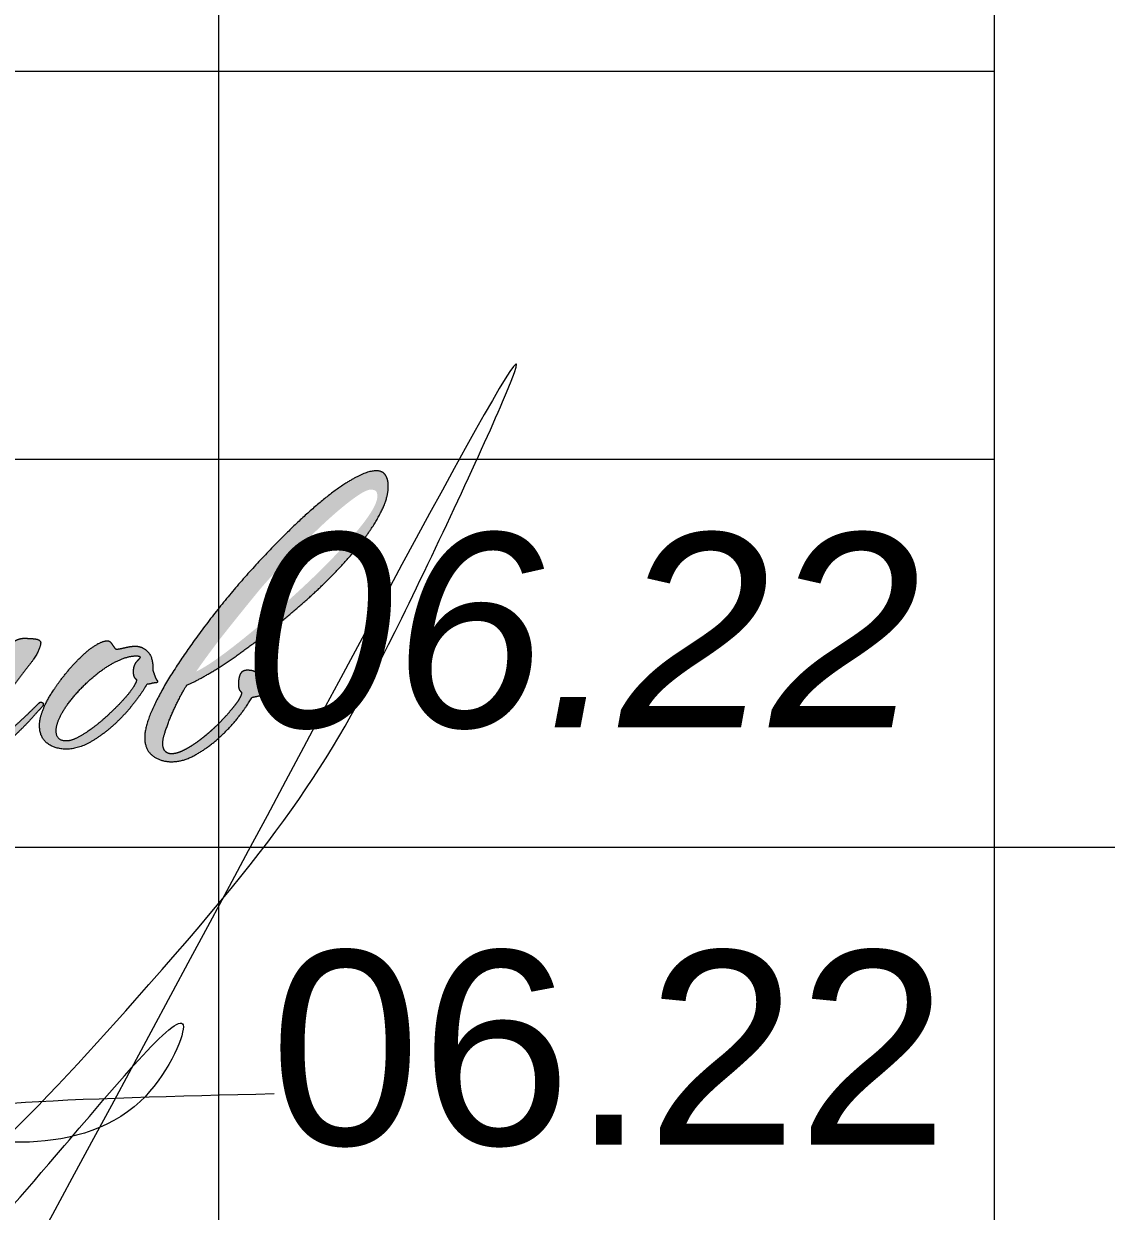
# Model space of a CAD drawing. Header units: millimetres. Extents: x 1982 to 10001982, y -1005230 to 4320529.
# Drawn here: x 2167758 to 2170548, y 1193842 to 1196904 of the extents above; entities that cross this region are included whole.
import ezdxf
from ezdxf.enums import TextEntityAlignment as Align

# ---------------------------------------------------------------- set-up
doc = ezdxf.new("R2010")
doc.units = ezdxf.units.MM
doc.layers.add('Level 63', color=7, linetype='Continuous', lineweight=0)
doc.styles.add('Arial', font='ariali.ttf')
doc.styles.add('GOST 2.304', font='cs_gost2304.shx')

# ---------------------------------------------------------------- blocks, each defined once
blk = doc.blocks.new('*U119')
at = {"linetype": 'Continuous', "lineweight": 0}
h = blk.add_hatch(color=5, dxfattribs=at)
edge = h.paths.add_edge_path()
edge.add_spline(control_points=[(557.8, -10.8), (560.6, -10.4), (562.9, -9.8), (565.3, -9.2), (566.5, -9.2)], knot_values=[0, 0, 0, 0.5, 0.5, 1, 1, 1], degree=2, periodic=0)
edge.add_spline(control_points=[(566.5, -9.2), (571.3, -8.4), (568.5, -5.2), (567.7, -4.4), (566.7, -1.7), (565.7, 1.1), (564.5, 4.3)], knot_values=[0, 0, 0, 0.333333, 0.333333, 0.666667, 0.666667, 1, 1, 1], degree=2, periodic=0)
edge.add_spline(control_points=[(564.5, 4.3), (564.5, 5.1), (564.7, 5.7), (564.9, 6.3), (564.9, 7.1), (564.9, 12.7), (562.5, 15.9), (560.2, 19), (552.6, 19), (547, 19), (544.8, 14.9), (542.7, 10.7), (542.7, 3.9), (542.7, -1.3), (544, -3), (545.4, -4.8), (546.2, -5.6)], knot_values=[0, 0, 0, 0.125, 0.125, 0.25, 0.25, 0.375, 0.375, 0.5, 0.5, 0.625, 0.625, 0.75, 0.75, 0.875, 0.875, 1, 1, 1], degree=2, periodic=0)
edge.add_spline(control_points=[(546.2, -5.6), (546.2, -8.8), (542.1, -15), (537.9, -21.1), (531.3, -28.7), (524.7, -36.3), (516.4, -44.2), (508, -52.2), (499.5, -58.5), (490.9, -64.9), (482.8, -69.1), (474.6, -73.3), (468.7, -73.3), (464.3, -73.3), (461.7, -70.3), (459.1, -67.3), (459.1, -61.7), (459.1, -57), (462.3, -47.4), (465.5, -37.9), (469.8, -27.9), (474.2, -18), (478.8, -9.4), (483.4, -0.9), (485.8, 2.7)], knot_values=[0, 0, 0, 0.083333, 0.083333, 0.166667, 0.166667, 0.25, 0.25, 0.333333, 0.333333, 0.416667, 0.416667, 0.5, 0.5, 0.583333, 0.583333, 0.666667, 0.666667, 0.75, 0.75, 0.833333, 0.833333, 0.916667, 0.916667, 1, 1, 1], degree=2, periodic=0)
edge.add_spline(control_points=[(485.8, 2.7), (497.3, 7.5), (513.4, 17.2), (529.5, 26.9), (547.6, 40.1), (565.7, 53.2), (585.2, 68.9), (604.7, 84.6), (623, 101.3), (640.5, 117.2), (656, 133.9), (671.5, 150.6), (683.1, 166.3), (694.6, 182), (701.4, 196.3), (708.2, 210.6), (708.2, 222.2)], knot_values=[0, 0, 0, 0.125, 0.125, 0.25, 0.25, 0.375, 0.375, 0.5, 0.5, 0.625, 0.625, 0.75, 0.75, 0.875, 0.875, 1, 1, 1], degree=2, periodic=0)
edge.add_spline(control_points=[(708.2, 222.2), (708.2, 230.1), (705, 234.7), (701.8, 239.3), (695, 239.3), (684.3, 239.3), (667.4, 229.3), (650.5, 219.4), (630.6, 202.5), (610.7, 185.6), (588.6, 163.3), (566.5, 141.1), (545.2, 116.6), (524, 92.2), (504.9, 66.7), (485.8, 41.3), (471, 18.2), (456.3, -4.9), (447.8, -23.9), (439.2, -43), (439.2, -55.4), (439.2, -68.5), (447.8, -75.2), (456.3, -82), (469.1, -82), (481.4, -82), (494.5, -74.8), (507.6, -67.7), (519.8, -56.9), (531.9, -46.2), (541.9, -33.7), (551.8, -21.1), (557.8, -10.8)], knot_values=[0, 0, 0, 0.0625, 0.0625, 0.125, 0.125, 0.1875, 0.1875, 0.25, 0.25, 0.3125, 0.3125, 0.375, 0.375, 0.4375, 0.4375, 0.5, 0.5, 0.5625, 0.5625, 0.625, 0.625, 0.6875, 0.6875, 0.75, 0.75, 0.8125, 0.8125, 0.875, 0.875, 0.9375, 0.9375, 1, 1, 1], degree=2, periodic=0)
edge = h.paths.add_edge_path(flags=16)
edge.add_spline(control_points=[(496, 17.6), (512.3, 41.1), (531, 64.5), (549.7, 88), (566.4, 108.3), (572.4, 115.4), (582.7, 126.6), (593.1, 137.7), (605, 149.9), (616.9, 162), (629.9, 174.3), (642.8, 186.7), (654.3, 196.4), (665.9, 206.2), (675, 212.3), (684.2, 218.5), (688.9, 218.5), (692.5, 218.5), (694.3, 217.1), (696.1, 215.7), (696.1, 211.3)], knot_values=[0, 0, 0, 0.1, 0.1, 0.2, 0.2, 0.3, 0.3, 0.4, 0.4, 0.5, 0.5, 0.6, 0.6, 0.7, 0.7, 0.8, 0.8, 0.9, 0.9, 1, 1, 1], degree=2, periodic=0)
edge.add_spline(control_points=[(696.1, 211.3), (696.1, 204.6), (689.3, 193.8), (682.6, 183.1), (671, 169.6), (659.5, 156), (644.6, 140.7), (629.7, 125.4), (613, 109.9), (595.4, 93.6), (577.7, 78.4), (560, 63.3), (544.3, 50.8), (528.6, 38.3), (515.9, 29.5), (503.1, 20.8), (496, 17.6)], knot_values=[0, 0, 0, 0.125, 0.125, 0.25, 0.25, 0.375, 0.375, 0.5, 0.5, 0.625, 0.625, 0.75, 0.75, 0.875, 0.875, 1, 1, 1], degree=2, periodic=0)
h = blk.add_hatch(color=5, dxfattribs=at)
edge = h.paths.add_edge_path()
edge.add_line((189.7, -44.9), (189.7, -43.4))
edge.add_spline(control_points=[(189.7, -43.4), (188.1, -39), (185.5, -38), (182.9, -37), (180.1, -37.4), (171.8, -37.8), (168, -43.8), (164.2, -49.8), (164.8, -56.5), (165.4, -63.3), (170.4, -68.9), (175.3, -74.5), (185.3, -74.5), (197.2, -73.7), (207.6, -67.4), (217.9, -61.2), (227.1, -52.3), (236.2, -43.3), (243.8, -32.6), (251.3, -21.8), (257.9, -11.9), (264.5, -1.9), (269.7, 6.2), (274.9, 14.4), (279.3, 18.3)], knot_values=[0, 0, 0, 0.083333, 0.083333, 0.166667, 0.166667, 0.25, 0.25, 0.333333, 0.333333, 0.416667, 0.416667, 0.5, 0.5, 0.583333, 0.583333, 0.666667, 0.666667, 0.75, 0.75, 0.833333, 0.833333, 0.916667, 0.916667, 1, 1, 1], degree=2, periodic=0)
edge.add_spline(control_points=[(279.3, 18.3), (278.1, 16.4), (272.9, 7.6), (267.7, -1.1), (262.3, -12.7), (256.9, -24.2), (252.9, -37.1), (248.9, -50.1), (249.7, -60.8)], knot_values=[0, 0, 0, 0.25, 0.25, 0.5, 0.5, 0.75, 0.75, 1, 1, 1], degree=2, periodic=0)
edge.add_spline(control_points=[(249.7, -60.8), (249.3, -70.8), (253.1, -73.5), (256.9, -76.1), (263.7, -74.1), (272.1, -71.7), (280.8, -65.2), (289.6, -58.8), (297.9, -50.9), (306.3, -42.9), (313.7, -34.8), (321, -26.6), (326.6, -20.6)], knot_values=[0, 0, 0, 0.166667, 0.166667, 0.333333, 0.333333, 0.5, 0.5, 0.666667, 0.666667, 0.833333, 0.833333, 1, 1, 1], degree=2, periodic=0)
edge.add_spline(control_points=[(326.6, -20.6), (327.8, -17.5), (326.2, -16.7), (324.6, -15.9), (323.4, -16.3)], knot_values=[0, 0, 0, 0.5, 0.5, 1, 1, 1], degree=2, periodic=0)
edge.add_spline(control_points=[(323.4, -16.3), (320.6, -19), (313.7, -25.8), (306.7, -32.6), (298.9, -39.7), (291.2, -46.9), (283.4, -52.9), (275.7, -58.8), (271.3, -60)], knot_values=[0, 0, 0, 0.25, 0.25, 0.5, 0.5, 0.75, 0.75, 1, 1, 1], degree=2, periodic=0)
edge.add_spline(control_points=[(271.3, -60), (265.7, -59.2), (266.9, -54.9)], knot_values=[0, 0, 0, 1, 1, 1], degree=2, periodic=0)
edge.add_spline(control_points=[(266.9, -54.9), (268.1, -40.5), (276.1, -26.2), (284, -11.9), (293.8, 1.2), (303.5, 14.4), (312.1, 25.3), (320.6, 36.3), (323, 43.8), (325.4, 49.8), (323.4, 51.6), (321.4, 53.4), (317.4, 53.8), (311.9, 54.2), (307.5, 54.4), (303.1, 54.6), (298.5, 52.8), (294, 51), (288.8, 45.8), (283.6, 40.6), (277.3, 30.7)], knot_values=[0, 0, 0, 0.1, 0.1, 0.2, 0.2, 0.3, 0.3, 0.4, 0.4, 0.5, 0.5, 0.6, 0.6, 0.7, 0.7, 0.8, 0.8, 0.9, 0.9, 1, 1, 1], degree=2, periodic=0)
edge.add_spline(control_points=[(277.3, 30.7), (267.7, 15.6), (257.5, -0.7), (247.4, -17.1), (237.4, -30.8), (227.5, -44.5), (217.5, -53.3), (207.6, -62), (197.6, -62.4), (193.2, -62.4), (190.5, -59.2), (187.7, -56.1), (189.7, -44.9)], knot_values=[0, 0, 0, 0.166667, 0.166667, 0.333333, 0.333333, 0.5, 0.5, 0.666667, 0.666667, 0.833333, 0.833333, 1, 1, 1], degree=2, periodic=0)
h = blk.add_hatch(color=5, dxfattribs=at)
edge = h.paths.add_edge_path()
edge.add_line((448.3, 18.5), (448.3, 20.9))
edge.add_spline(control_points=[(448.3, 20.9), (448.3, 34), (442.3, 39.8), (436.4, 45.6), (428.8, 45.6), (423.6, 45.6), (417.3, 44), (410.9, 42.4), (408.1, 42.4), (406.9, 42.4), (405.9, 43.8), (404.9, 45.2), (403.7, 46.9), (402.5, 48.7), (401.4, 50.1), (400.2, 51.5), (398.2, 51.5), (392.6, 51.5), (385, 46.7), (377.5, 42), (369.1, 34), (360.8, 26.1), (352.6, 16.1), (344.5, 6.2), (337.7, -4.1), (330.9, -14.5), (327, -24.4), (323, -34.3), (323, -41.9), (323, -55), (331.5, -61.6), (340.1, -68.1), (352.8, -68.1), (365.1, -68.1), (378.3, -60.8), (391.4, -53.4), (403.5, -42.7), (415.7, -32), (425.6, -19.4), (435.6, -6.9), (441.5, 3.4)], knot_values=[0, 0, 0, 0.05, 0.05, 0.1, 0.1, 0.15, 0.15, 0.2, 0.2, 0.25, 0.25, 0.3, 0.3, 0.35, 0.35, 0.4, 0.4, 0.45, 0.45, 0.5, 0.5, 0.55, 0.55, 0.6, 0.6, 0.65, 0.65, 0.7, 0.7, 0.75, 0.75, 0.8, 0.8, 0.85, 0.85, 0.9, 0.9, 0.95, 0.95, 1, 1, 1], degree=2, periodic=0)
edge.add_spline(control_points=[(441.5, 3.4), (444.3, 3.8), (446.7, 4.4), (449.1, 5), (450.3, 5), (455.1, 5), (452.3, 8.6)], knot_values=[0, 0, 0, 0.333333, 0.333333, 0.666667, 0.666667, 1, 1, 1], degree=2, periodic=0)
edge.add_spline(control_points=[(452.3, 8.6), (451.5, 9.4), (450.5, 12.4), (449.5, 15.3), (448.3, 18.5)], knot_values=[0, 0, 0, 0.5, 0.5, 1, 1, 1], degree=2, periodic=0)
edge = h.paths.add_edge_path(flags=16)
edge.add_spline(control_points=[(430.1, 8.6), (430.1, 5.5), (425.9, -0.7), (421.7, -6.9), (414.8, -14.5), (407.8, -22), (399.2, -30), (390.7, -38), (382.1, -44.4), (373.6, -50.7), (365.8, -54.9), (358.1, -59.1), (352.5, -59.1), (341.4, -59.1), (341.4, -47.9), (341.4, -41.6), (345.5, -32.8), (349.7, -24), (356.9, -14.9), (364, -5.7), (373.2, 3.3), (382.3, 12.2), (392.1, 19.2), (401.8, 26.2), (411.8, 30.6), (421.7, 34.9), (430.1, 34.9), (434.1, 34.9), (434.1, 33.3)], knot_values=[0, 0, 0, 0.071429, 0.071429, 0.142857, 0.142857, 0.214286, 0.214286, 0.285714, 0.285714, 0.357143, 0.357143, 0.428571, 0.428571, 0.5, 0.5, 0.571429, 0.571429, 0.642857, 0.642857, 0.714286, 0.714286, 0.785714, 0.785714, 0.857143, 0.857143, 0.928571, 0.928571, 1, 1, 1], degree=2, periodic=0)
edge.add_spline(control_points=[(434.1, 33.3), (434.1, 32.5), (430.3, 28.6), (426.5, 24.6), (426.5, 17.8), (426.5, 12.6), (427.9, 11), (429.3, 9.4), (430.1, 8.6)], knot_values=[0, 0, 0, 0.25, 0.25, 0.5, 0.5, 0.75, 0.75, 1, 1, 1], degree=2, periodic=0)
at = {"color": 5, "linetype": 'Continuous', "lineweight": 0, "flags": 128}
blk.add_lwpolyline([(448.3, 20.9), (448.3, 18.5)], dxfattribs=at)
at = {"color": 5, "linetype": 'Continuous', "lineweight": 0}
for points, knots in [([(708.2, 222.2), (708.2, 210.6), (701.4, 196.3), (694.6, 182), (683.1, 166.3), (671.5, 150.6), (656, 133.9), (640.5, 117.2), (623, 101.3), (604.7, 84.6), (585.2, 68.9), (565.7, 53.2), (547.6, 40.1), (529.5, 26.9), (513.4, 17.2), (497.3, 7.5), (485.8, 2.7), (483.4, -0.9), (478.8, -9.4), (474.2, -18), (469.8, -27.9), (465.5, -37.9), (462.3, -47.4), (459.1, -57), (459.1, -61.7), (459.1, -67.3), (461.7, -70.3), (464.3, -73.3), (468.7, -73.3), (474.6, -73.3), (482.8, -69.1), (490.9, -64.9), (499.5, -58.5), (508, -52.2), (516.4, -44.2), (524.7, -36.3), (531.3, -28.7), (537.9, -21.1), (542.1, -15), (546.2, -8.8), (546.2, -5.6), (545.4, -4.8), (544, -3), (542.7, -1.3), (542.7, 3.9), (542.7, 10.7), (544.8, 14.9), (547, 19), (552.6, 19), (560.2, 19), (562.5, 15.9), (564.9, 12.7), (564.9, 7.1), (564.9, 6.3), (564.7, 5.7), (564.5, 5.1), (564.5, 4.3), (565.7, 1.1), (566.7, -1.7), (567.7, -4.4), (568.5, -5.2), (571.3, -8.4), (566.5, -9.2), (565.3, -9.2), (562.9, -9.8), (560.6, -10.4), (557.8, -10.8), (551.8, -21.1), (541.9, -33.7), (531.9, -46.2), (519.8, -56.9), (507.6, -67.7), (494.5, -74.8), (481.4, -82), (469.1, -82), (456.3, -82), (447.8, -75.2), (439.2, -68.5), (439.2, -55.4), (439.2, -43), (447.8, -23.9), (456.3, -4.9), (471, 18.2), (485.8, 41.3), (504.9, 66.7), (524, 92.2), (545.2, 116.6), (566.5, 141.1), (588.6, 163.3), (610.7, 185.6), (630.6, 202.5), (650.5, 219.4), (667.4, 229.3), (684.3, 239.3), (695, 239.3), (701.8, 239.3), (705, 234.7), (708.2, 230.1), (708.2, 222.2)], [0, 0, 0, 0.020408, 0.020408, 0.040816, 0.040816, 0.061224, 0.061224, 0.081633, 0.081633, 0.102041, 0.102041, 0.122449, 0.122449, 0.142857, 0.142857, 0.163265, 0.163265, 0.183673, 0.183673, 0.204082, 0.204082, 0.22449, 0.22449, 0.244898, 0.244898, 0.265306, 0.265306, 0.285714, 0.285714, 0.306122, 0.306122, 0.326531, 0.326531, 0.346939, 0.346939, 0.367347, 0.367347, 0.387755, 0.387755, 0.408163, 0.408163, 0.428571, 0.428571, 0.44898, 0.44898, 0.469388, 0.469388, 0.489796, 0.489796, 0.510204, 0.510204, 0.530612, 0.530612, 0.55102, 0.55102, 0.571429, 0.571429, 0.591837, 0.591837, 0.612245, 0.612245, 0.632653, 0.632653, 0.653061, 0.653061, 0.673469, 0.673469, 0.693878, 0.693878, 0.714286, 0.714286, 0.734694, 0.734694, 0.755102, 0.755102, 0.77551, 0.77551, 0.795918, 0.795918, 0.816327, 0.816327, 0.836735, 0.836735, 0.857143, 0.857143, 0.877551, 0.877551, 0.897959, 0.897959, 0.918367, 0.918367, 0.938776, 0.938776, 0.959184, 0.959184, 0.979592, 0.979592, 1, 1, 1]), ([(277.3, 30.7), (283.6, 40.6), (288.8, 45.8), (294, 51), (298.5, 52.8), (303.1, 54.6), (307.5, 54.4), (311.9, 54.2), (317.4, 53.8), (321.4, 53.4), (323.4, 51.6), (325.4, 49.8), (323, 43.8), (320.6, 36.3), (312.1, 25.3), (303.5, 14.4), (293.8, 1.2), (284, -11.9), (276.1, -26.2), (268.1, -40.5), (266.9, -54.9), (265.7, -59.2), (271.3, -60), (275.7, -58.8), (283.4, -52.9), (291.2, -46.9), (298.9, -39.7), (306.7, -32.6), (313.7, -25.8), (320.6, -19), (323.4, -16.3), (324.6, -15.9), (326.2, -16.7), (327.8, -17.5), (326.6, -20.6), (321, -26.6), (313.7, -34.8), (306.3, -42.9), (297.9, -50.9), (289.6, -58.8), (280.8, -65.2), (272.1, -71.7), (263.7, -74.1), (256.9, -76.1), (253.1, -73.5), (249.3, -70.8), (249.7, -60.8), (248.9, -50.1), (252.9, -37.1), (256.9, -24.2), (262.3, -12.7), (267.7, -1.1), (272.9, 7.6), (278.1, 16.4), (279.3, 18.3), (274.9, 14.4), (269.7, 6.2), (264.5, -1.9), (257.9, -11.9), (251.3, -21.8), (243.8, -32.6), (236.2, -43.3), (227.1, -52.3), (217.9, -61.2), (207.6, -67.4), (197.2, -73.7), (185.3, -74.5), (175.3, -74.5), (170.4, -68.9), (165.4, -63.3), (164.8, -56.5), (164.2, -49.8), (168, -43.8), (171.8, -37.8), (180.1, -37.4), (182.9, -37), (185.5, -38), (188.1, -39), (189.7, -43.4)], [0, 0, 0, 0.025641, 0.025641, 0.051282, 0.051282, 0.076923, 0.076923, 0.102564, 0.102564, 0.128205, 0.128205, 0.153846, 0.153846, 0.179487, 0.179487, 0.205128, 0.205128, 0.230769, 0.230769, 0.25641, 0.25641, 0.282051, 0.282051, 0.307692, 0.307692, 0.333333, 0.333333, 0.358974, 0.358974, 0.384615, 0.384615, 0.410256, 0.410256, 0.435897, 0.435897, 0.461538, 0.461538, 0.487179, 0.487179, 0.512821, 0.512821, 0.538462, 0.538462, 0.564103, 0.564103, 0.589744, 0.589744, 0.615385, 0.615385, 0.641026, 0.641026, 0.666667, 0.666667, 0.692308, 0.692308, 0.717949, 0.717949, 0.74359, 0.74359, 0.769231, 0.769231, 0.794872, 0.794872, 0.820513, 0.820513, 0.846154, 0.846154, 0.871795, 0.871795, 0.897436, 0.897436, 0.923077, 0.923077, 0.948718, 0.948718, 0.974359, 0.974359, 1, 1, 1]), ([(452.3, 8.6), (455.1, 5), (450.3, 5), (449.1, 5), (446.7, 4.4), (444.3, 3.8), (441.5, 3.4), (435.6, -6.9), (425.6, -19.4), (415.7, -32), (403.5, -42.7), (391.4, -53.4), (378.3, -60.8), (365.1, -68.1), (352.8, -68.1), (340.1, -68.1), (331.5, -61.6), (323, -55), (323, -41.9), (323, -34.3), (327, -24.4), (330.9, -14.5), (337.7, -4.1), (344.5, 6.2), (352.6, 16.1), (360.8, 26.1), (369.1, 34), (377.5, 42), (385, 46.7), (392.6, 51.5), (398.2, 51.5), (400.2, 51.5), (401.4, 50.1), (402.5, 48.7), (403.7, 46.9), (404.9, 45.2), (405.9, 43.8), (406.9, 42.4), (408.1, 42.4), (410.9, 42.4), (417.3, 44), (423.6, 45.6), (428.8, 45.6), (436.4, 45.6), (442.3, 39.8), (448.3, 34), (448.3, 20.9)], [0, 0, 0, 0.043478, 0.043478, 0.086957, 0.086957, 0.130435, 0.130435, 0.173913, 0.173913, 0.217391, 0.217391, 0.26087, 0.26087, 0.304348, 0.304348, 0.347826, 0.347826, 0.391304, 0.391304, 0.434783, 0.434783, 0.478261, 0.478261, 0.521739, 0.521739, 0.565217, 0.565217, 0.608696, 0.608696, 0.652174, 0.652174, 0.695652, 0.695652, 0.73913, 0.73913, 0.782609, 0.782609, 0.826087, 0.826087, 0.869565, 0.869565, 0.913043, 0.913043, 0.956522, 0.956522, 1, 1, 1]), ([(434.1, 33.3), (434.1, 34.9), (430.1, 34.9), (421.7, 34.9), (411.8, 30.6), (401.8, 26.2), (392.1, 19.2), (382.3, 12.2), (373.2, 3.3), (364, -5.7), (356.9, -14.9), (349.7, -24), (345.5, -32.8), (341.4, -41.6), (341.4, -47.9), (341.4, -59.1), (352.5, -59.1), (358.1, -59.1), (365.8, -54.9), (373.6, -50.7), (382.1, -44.4), (390.7, -38), (399.2, -30), (407.8, -22), (414.8, -14.5), (421.7, -6.9), (425.9, -0.7), (430.1, 5.5), (430.1, 8.6), (429.3, 9.4), (427.9, 11), (426.5, 12.6), (426.5, 17.8), (426.5, 24.6), (430.3, 28.6), (434.1, 32.5), (434.1, 33.3)], [0, 0, 0, 0.055556, 0.055556, 0.111111, 0.111111, 0.166667, 0.166667, 0.222222, 0.222222, 0.277778, 0.277778, 0.333333, 0.333333, 0.388889, 0.388889, 0.444444, 0.444444, 0.5, 0.5, 0.555556, 0.555556, 0.611111, 0.611111, 0.666667, 0.666667, 0.722222, 0.722222, 0.777778, 0.777778, 0.833333, 0.833333, 0.888889, 0.888889, 0.944444, 0.944444, 1, 1, 1]), ([(448.3, 18.5), (449.5, 15.3), (450.5, 12.4), (451.5, 9.4), (452.3, 8.6)], [0, 0, 0, 0.5, 0.5, 1, 1, 1])]:
    blk.add_open_spline(points, degree=2, knots=knots, dxfattribs=at)

msp = doc.modelspace()

# ---------------------------------------------------------------- linework, layer by layer
at = {"color": 5, "linetype": 'Continuous', "lineweight": 0}
msp.add_spline([(2165267.805, 1193762.88), (2165473.135, 1194232.515), (2165523.502, 1194420.486), (2165523.502, 1194526.894), (2165461.047, 1194589.349), (2165362.487, 1194589.349), (2165207.794, 1194500.037), (2165098.289, 1194360.461), (2165069.386, 1194279.684), (2165069.386, 1194142.451), (2165103.481, 1194015.206), (2165189.155, 1193893.811), (2165287.679, 1193836.928), (2165421.204, 1193814.642), (2165557.308, 1193851.111), (2165674.26, 1193904.303), (2165754.474, 1193966.303), (2165897.202, 1194213.514), (2166029.59, 1194485.641), (2166137.041, 1194706.497), (2166249.5, 1194901.281), (2166323.927, 1195005.603), (2166358.655, 1195014.909), (2166372.042, 1194964.948), (2166350.018, 1194882.753), (2166285.072, 1194793.072), (2165902.618, 1194056.211), (2165781.082, 1193845.705), (2165690.053, 1193793.149), (2165665.707, 1193835.319), (2165654.4, 1193877.516), (2165639.416, 1194028.457), (2165705.663, 1194275.696), (2165895.347, 1194689.082), (2166091.871, 1195029.472), (2165897.764, 1194634.846), (2166024.049, 1194746.032), (2165766.504, 1194299.952), (2165968.005, 1194561.001), (2166116.347, 1194646.646), (2166228.839, 1194616.504), (2166282.436, 1194496.247), (2166298.257, 1194302.406), (2166156.699, 1193856.766), (2165981.164, 1193728.188), (2165852.046, 1193674.322), (2165653.636, 1193666.818), (2165516.079, 1193725.14), (2165491.049, 1193768.493), (2165475.937, 1193869.722), (2165503.473, 1193972.487), (2165654.904, 1194027.655), (2165960.708, 1194301.602), (2165729.721, 1193847.145), (2165848.637, 1193915.802), (2166157.112, 1194224.276), (2166181.35, 1194314.734), (2165931.015, 1193881.142), (2166196.946, 1194083.113), (2166333.66, 1194328.932), (2166098.951, 1193862.877), (2166422.685, 1194118.071), (2166539.6, 1194328.932), (2166293.188, 1193893.777), (2166625.41, 1194105.79), (2166758.367, 1194328.932), (2166538.779, 1193889.231), (2166878.524, 1194162.22), (2166973.547, 1194328.932), (2166770.314, 1193895.631), (2167165.497, 1194279.714), (2167175.237, 1194304.145), (2166978.301, 1193919.528), (2167466.618, 1194373.45), (2167471.948, 1194393.344), (2167223.78, 1193912.421), (2167661.921, 1194373.634), (2167661.921, 1194431.524), (2167443.503, 1193935.851), (2168044.013, 1194385.564), (2168732.131, 1195371.718), (2169002.041, 1195952.759), (2167047.041, 1192566.6), (2167413.266, 1193430.561), (2167862.736, 1194011.745), (2168169.02, 1194318.029), (2168057.785, 1194125.364), (2167517.655, 1194060.625), (2168403.053, 1194145.753)], degree=3, dxfattribs=at)
at = {"layer": 'Level 63', "color": 7, "linetype": 'Continuous', "lineweight": 13}
for p, q in [((2168259.386, 1202781.247), (2168259.386, 1191781.247)), ((2170259.386, 1202781.247), (2170259.386, 1191781.247)), ((2170259.386, 1194781.247), (2194259.386, 1194781.247))]:
    msp.add_line(p, q, dxfattribs=at)
at = {"layer": 'Level 63', "color": 7, "linetype": 'Continuous', "lineweight": 0}
for p, q in [((2157259.386, 1196781.247), (2170259.386, 1196781.247)), ((2157259.386, 1195781.247), (2170259.386, 1195781.247)), ((2157259.386, 1194781.247), (2170259.386, 1194781.247))]:
    msp.add_line(p, q, dxfattribs=at)
at = {"layer": 'Level 63', "color": 7, "linetype": 'Continuous', "lineweight": 13}
msp.add_3dface([(2073109.386, 1191781.247), (2194259.386, 1191781.247), (2194259.386, 1249181.247), (2073109.386, 1249181.247)], dxfattribs=at)

# ---------------------------------------------------------------- block references
at = {"color": 5, "linetype": 'Continuous', "lineweight": 0, "xscale": 2.333965387635947, "yscale": 2.333965387635947, "zscale": 2}
msp.add_blockref('*U119', (2167044.333, 1195192.631), dxfattribs=at)

# ---------------------------------------------------------------- texts
at = {"color": 18, "linetype": 'Continuous', "lineweight": 13, "true_color": 0x000000, "style": 'Arial'}
msp.add_text('06.22', height=500, dxfattribs=at).set_placement((2169195.933, 1195590.198), align=Align.TOP_CENTER)
at = {"color": 7, "linetype": 'Continuous', "lineweight": 30, "insert": (2168392.041, 1194513.706), "char_height": 500, "attachment_point": 1, "line_spacing_factor": 0.72, "style": 'GOST 2.304'}
msp.add_mtext('{\\fArial|b0|i0|c204|p39;06.22}', dxfattribs=at)

doc.saveas('drawing.dxf')
